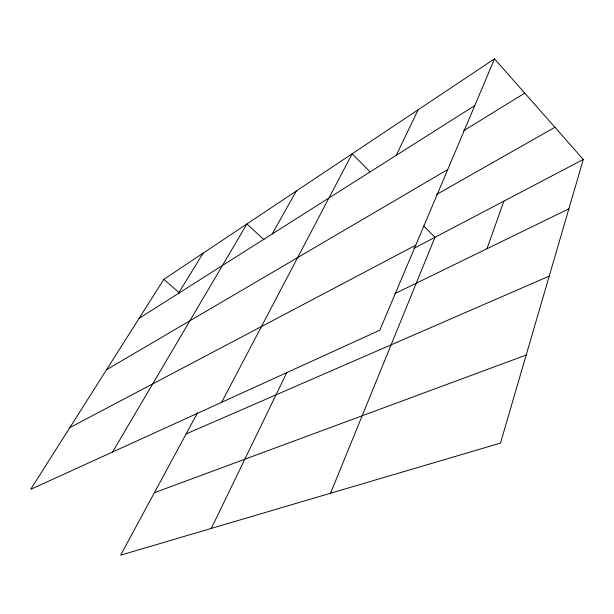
<?xml version="1.0" encoding="UTF-8"?>
<svg xmlns="http://www.w3.org/2000/svg" width="614" height="614" viewBox="0 0 614 614"><rect width="100%" height="100%" fill="white"/><g stroke="black" fill="none" stroke-linecap="round" stroke-linejoin="round"><path stroke-width="0.92" d="M494.531 58.852L379.805 330.217L30.7 489.335L163.831 279.362L494.531 58.852L583.3 159.44L500.471 443.108L120.666 555.148L197.501 412.854M486.94 248.77L503.91 201.123M330.547 493.242L434.973 237.319L423.675 225.921M396.237 155.342L418.103 109.806M211.293 528.416L286.799 372.56M221.654 402.3L352.16 153.776L370.219 171.989M272.232 233.942L296.263 191.054M112.569 452.019L246.935 223.949L264.104 239.867M178.398 293.431L203.081 253.191M139.132 318.321L474.783 105.554M463.578 130.79L524.763 93.105M106.56 369.689L447.729 169.556M436.6 194.484L554.926 127.29M69.843 427.597L415.755 245.186M413.989 248.332L583.3 159.44M394.84 293.661L568.879 208.829M186.119 433.937L549.231 276.116M154.383 492.704L526.183 355.061M163.831 279.362L179.541 293.001"/></g></svg>
